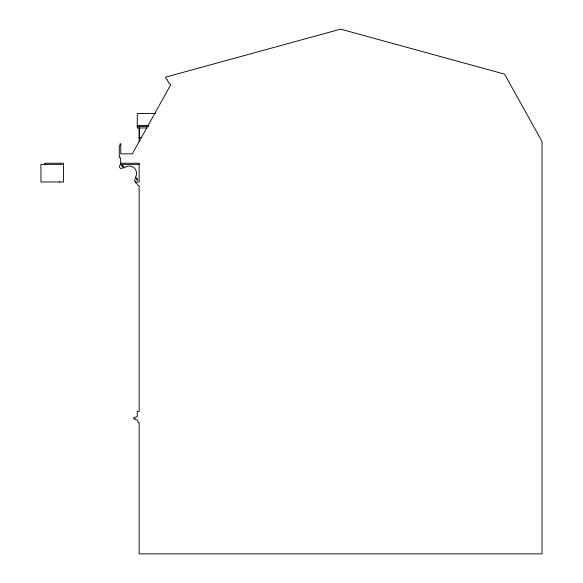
<?xml version="1.0" encoding="UTF-8"?>
<svg xmlns="http://www.w3.org/2000/svg" width="583" height="583" viewBox="0 0 583 583"><rect width="100%" height="100%" fill="white"/><g stroke="black" fill="none" stroke-linecap="round" stroke-linejoin="round"><path stroke-width="0.87" d="M155.727 113.474L137.275 113.474L137.275 127.968L146.938 127.968M137.275 125.862L148.701 125.862M137.275 126.11L148.701 126.11M139.148 137.471L141.771 137.471M120.411 163.24L139.148 163.24L139.148 181.976L135.402 181.976L135.402 182.792A2.055 2.055 0 0 1 137.275 184.257A2.055 2.055 0 0 0 139.148 185.722L139.148 411.43L137.275 411.43L137.275 416.677L133.624 417.676L133.944 418.849L135.03 418.55L135.03 419.68L135.715 419.68A2.31 2.31 0 0 1 138.025 421.99L138.025 422.675L139.148 422.675L139.148 553.85L542.044 553.85L542.044 141.589L504.565 74.121L340.596 29.15L165.528 77.167L165.929 78.61L167.285 79.631L168.56 82.75L170.804 84.601L132.326 153.868L120.783 153.868L120.783 143.746L120.032 143.746L120.032 145.247L119.289 145.998L119.289 157.614L120.411 157.614L120.411 163.24L121.162 164.362L139.148 164.362M63.445 164.362L40.956 164.362L40.956 181.976L63.445 181.976L63.445 163.24L44.702 163.24L45.452 164.362A2.31 2.31 0 0 0 44.6 164.829M139.337 127.815L139.337 138.528M139.148 127.779L139.148 141.589M135.402 181.976A1.771 1.771 0 0 1 135.54 178.937L136.881 179.061L137.304 180.336A1.909 1.909 0 0 0 135.154 177.735A7.382 7.382 0 0 0 134.046 167.817A7.382 7.382 0 0 0 124.07 168.072A1.909 1.909 0 0 0 121.468 165.922A1.224 1.224 0 0 1 122.867 167.685A1.829 1.829 0 0 1 119.559 167.044A2.31 2.31 0 0 1 121.162 164.362M59.692 181.976A1.771 1.771 0 0 1 59.306 181.634"/></g></svg>
